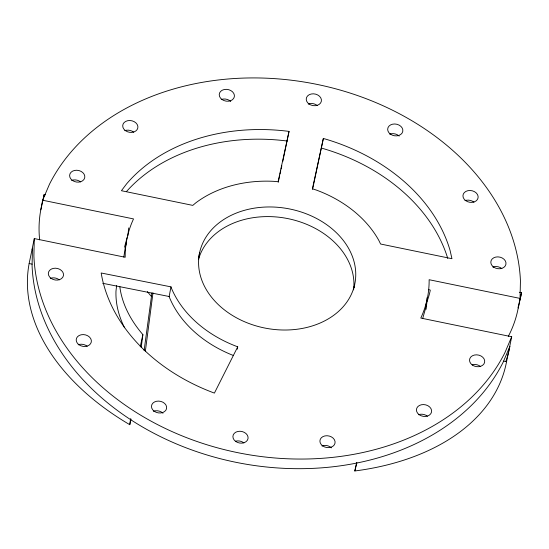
<?xml version="1.0" encoding="UTF-8"?>
<svg xmlns="http://www.w3.org/2000/svg" width="549" height="549" viewBox="0 0 549 549"><rect width="100%" height="100%" fill="white"/><g stroke="black" fill="none" stroke-linecap="round" stroke-linejoin="round"><path stroke-width="0.82" d="M39.652 239.886A243.722 155.978 12.3 0 1 40.804 209.862L42.63 200.22L133.531 218.921C127.924 230.855 125.035 244.072 125.199 257.268L34.292 238.568L33.894 255.971A245.129 188.328 10.7 0 0 237.161 452.548A245.129 188.328 10.7 0 0 504.826 352.829L511.702 336.757L420.795 318.063C426.408 306.122 429.297 292.905 429.133 279.716L520.04 298.409L518.215 308.051A243.722 155.978 12.3 0 1 508.36 336.283M518.256 306.369L518.215 308.051L521.55 292.713L519.327 292.253M520.04 298.409L520.438 281.013A245.129 188.328 10.7 0 0 317.171 84.429A245.129 188.328 10.7 0 0 49.506 184.155L42.63 200.22M116.608 285.583L115.983 291.114A153.967 98.532 12.3 0 0 124.554 327.76M127.828 235.85L128.727 227.938M426.113 309.286L427.218 299.349M34.292 238.568L29.138 263.541A243.722 155.978 12.3 0 0 129.777 424.693L130.552 418.743M141.217 347.359L142.877 334.622A153.967 98.532 12.3 0 1 119.785 286.448M144.106 350.626L151.915 293.042M145.327 351.422L152.993 292.823M123.813 257.056L125.296 247.263L126.654 242.5M426.628 300.825L425.393 308.984L422.675 318.523M426.875 299.198L427.122 297.565M233.545 355.553A112.353 86.317 10.7 0 1 169.662 297.935L169.154 296.508L170.972 286.866L101.181 272.997A178.741 137.319 10.7 0 0 214.405 393.098L237.717 346.817A112.353 86.317 10.7 0 1 171.48 288.3L170.972 286.866M198.429 258.97L199.637 252.547M237.264 349.226L237.717 346.817M282.728 161.66L289.035 131.396A178.741 137.319 10.7 0 0 126.593 183.867L121.418 190.716L192.781 205.388L195.863 202.807A112.353 86.317 10.7 0 1 273.683 181.335L278.096 181.733L289.035 131.396M312.566 189.35L323.354 138.458A178.741 137.319 10.7 0 1 450.063 250.392L451.951 258.696L380.581 244.017L378.844 240.441A112.353 86.317 10.7 0 0 316.615 190.167L312.415 188.787L323.354 138.458M354.084 287.649L354.688 284.437A79.159 60.815 10.7 0 0 249.589 209.045A79.159 60.815 10.7 0 0 227.217 311.99A79.159 60.815 10.7 0 0 354.688 284.437M511.702 336.757L506.549 361.729A243.722 155.978 12.3 0 1 354.826 470.973L356.576 462.903M40.804 209.862L44.14 194.524L45.622 194.826M140.249 346.728L142.877 334.622M129.777 424.693L131.005 419.038M278.247 182.289L279.681 175.694M280.038 174.04L280.759 170.739M281.115 169.092L281.836 165.791M354.826 470.973L356.884 462.677M127.114 237.628L124.575 246.968L125.296 247.263M102.718 283.298L169.154 296.508M503.584 361.125L506.549 361.729M428.803 289.659L430.286 290.112A153.967 98.532 12.3 0 1 426.374 302.959M29.138 263.541L32.11 264.151M198.429 259.698A79.159 60.815 10.7 0 1 287.175 218.475A79.159 60.815 10.7 0 1 353.583 289.865M126.421 191.608A178.741 137.319 10.7 0 1 287.216 141.031M321.529 148.093A178.741 137.319 10.7 0 1 447.764 258.442M321.892 445.898A7.659 5.888 10.7 0 1 331.411 447.86M124.698 130.676A7.659 5.888 10.7 0 1 133.695 132.179M472.167 364.776A7.659 5.888 10.7 0 1 480.505 366.492M492.796 267.04A7.659 5.888 10.7 0 1 501.793 268.536M418.407 414.728A7.659 5.888 10.7 0 1 427.41 416.224M308.222 103.981A7.659 5.888 10.7 0 1 317.219 105.483M389.646 134.148A7.659 5.888 10.7 0 1 399.164 136.104M221.213 99.506A7.659 5.888 10.7 0 1 230.731 101.462M71.596 180.408A7.659 5.888 10.7 0 1 80.6 181.911M464.934 200.653A7.659 5.888 10.7 0 1 473.931 202.156M32.171 249.877A243.722 155.978 12.3 0 1 32.473 248.203L32.075 265.606A245.129 188.328 10.7 0 0 235.343 462.183A245.129 188.328 10.7 0 0 503.008 362.464L509.884 346.392A243.722 155.978 12.3 0 1 505.897 361.18M78.171 344.751A7.659 5.888 10.7 0 1 87.174 346.247M50.309 278.364A7.659 5.888 10.7 0 1 59.313 279.866M153.452 411.256A7.659 5.888 10.7 0 1 162.978 413.219M235.548 441.211A7.659 5.888 10.7 0 1 243.886 442.919M151.215 296.275A153.967 98.532 12.3 0 1 147.379 291.588M43.7 197.036A243.722 155.978 12.3 0 1 44.14 194.524M521.55 292.713A243.722 155.978 12.3 0 1 519.381 301.813M51.091 278.364A7.659 5.888 10.7 0 0 63.43 275.694A7.659 5.888 10.7 0 0 53.253 268.399A7.659 5.888 10.7 0 0 51.091 278.364M465.71 200.653A7.659 5.888 10.7 0 0 478.049 197.99A7.659 5.888 10.7 0 0 467.878 190.688A7.659 5.888 10.7 0 0 465.71 200.653M390.428 134.141A7.659 5.888 10.7 0 0 402.767 131.479A7.659 5.888 10.7 0 0 392.59 124.184A7.659 5.888 10.7 0 0 390.428 134.141M308.998 103.981A7.659 5.888 10.7 0 0 321.337 101.311A7.659 5.888 10.7 0 0 311.166 94.016A7.659 5.888 10.7 0 0 308.998 103.981M221.988 99.499A7.659 5.888 10.7 0 0 234.327 96.837A7.659 5.888 10.7 0 0 224.157 89.542A7.659 5.888 10.7 0 0 221.988 99.499M125.474 130.676A7.659 5.888 10.7 0 0 137.813 128.013A7.659 5.888 10.7 0 0 127.642 120.711A7.659 5.888 10.7 0 0 125.474 130.676M72.379 180.408A7.659 5.888 10.7 0 0 84.718 177.746A7.659 5.888 10.7 0 0 74.547 170.444A7.659 5.888 10.7 0 0 72.379 180.408M493.572 267.034A7.659 5.888 10.7 0 0 505.91 264.371A7.659 5.888 10.7 0 0 495.74 257.076A7.659 5.888 10.7 0 0 493.572 267.034M154.235 411.256A7.659 5.888 10.7 0 0 166.573 408.586A7.659 5.888 10.7 0 0 156.403 401.292A7.659 5.888 10.7 0 0 154.235 411.256M78.953 344.745A7.659 5.888 10.7 0 0 91.285 342.082A7.659 5.888 10.7 0 0 81.115 334.787A7.659 5.888 10.7 0 0 78.953 344.745M322.675 445.898A7.659 5.888 10.7 0 0 335.007 443.235A7.659 5.888 10.7 0 0 324.836 435.933A7.659 5.888 10.7 0 0 322.675 445.898M472.284 364.989A7.659 5.888 10.7 0 0 484.623 362.326A7.659 5.888 10.7 0 0 474.453 355.031A7.659 5.888 10.7 0 0 472.284 364.989M419.189 414.721A7.659 5.888 10.7 0 0 431.521 412.059A7.659 5.888 10.7 0 0 421.351 404.764A7.659 5.888 10.7 0 0 419.189 414.721M235.665 441.423A7.659 5.888 10.7 0 0 247.997 438.754A7.659 5.888 10.7 0 0 237.827 431.459A7.659 5.888 10.7 0 0 235.665 441.423"/></g></svg>
